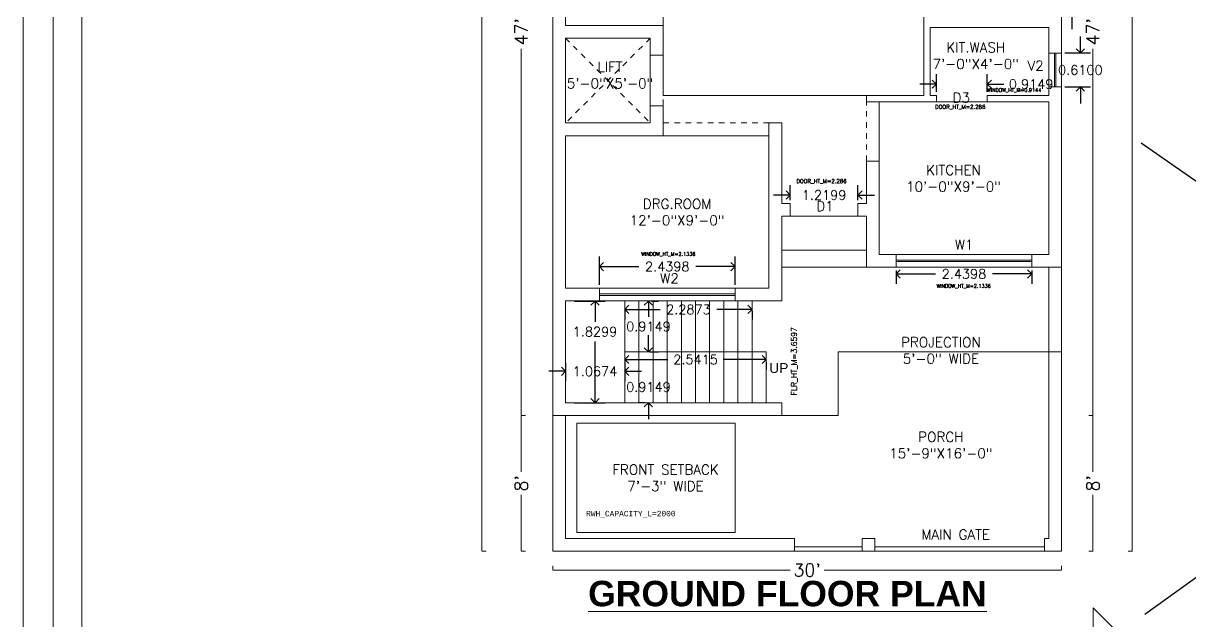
# Model space of a CAD drawing. Header units: metres. Extents: x 0 to 66.7, y 0 to 52.7.
# Drawn here: x 0 to 20.98, y 26.19 to 36.93 of the extents above; entities that cross this region are included whole.
import ezdxf

# ---------------------------------------------------------------- set-up
doc = ezdxf.new("R2010")
doc.units = ezdxf.units.M
doc.linetypes.add('DASH2', pattern=[0.375, 0.25, -0.125])
doc.linetypes.add('DASHED', pattern=[0.75, 0.5, -0.25])
for name, color, linetype in [('BLK_1_FLR_0_BLT_UP_AREA', 25, 'Continuous'), ('BLK_1_FLR_0_BLT_UP_AREA_DEDUCT', 25, 'Continuous'), ('BLK_1_FLR_0_COVERED_PARKING', 7, 'Continuous'), ('BLK_1_FLR_0_KITCHEN', 215, 'Continuous'), ('BLK_1_FLR_0_LIFT_1', 215, 'Continuous'), ('BLK_1_FLR_0_NON_HABITATIONAL_DOOR_5', 210, 'Continuous'), ('BLK_1_FLR_0_REGULAR_ROOM_3', 154, 'Continuous'), ('BLK_1_FLR_0_REGULAR_ROOM_3_DOOR_1', 210, 'Continuous'), ('BLK_1_FLR_0_REGULAR_ROOM_4', 154, 'Continuous'), ('BLK_1_FLR_0_REGULAR_ROOM_4_WINDOW_1', 50, 'Continuous'), ('BLK_1_FLR_0_STAIR_1', 154, 'Continuous'), ('BLK_1_FLR_0_STAIR_1_FLIGHT_1', 134, 'Continuous'), ('BLK_1_FLR_0_STAIR_1_FLIGHT_2', 134, 'Continuous'), ('BLK_1_FLR_0_STAIR_1_LANDING_1', 200, 'Continuous'), ('BLK_1_FLR_0_TOILET_2_VENTILATION', 50, 'Continuous'), ('BLK_1_FLR_0_WINDOW_1', 50, 'Continuous'), ('BLK_1_FLR_0_WINDOW_2', 50, 'Continuous'), ('LOCATION_PLAN', 2, 'Continuous'), ('OPEN_PARKING', 7, 'Continuous'), ('RWH', 7, 'Continuous')]:
    doc.layers.add(name, color=color, linetype=linetype)
doc.layers.add('TEXT', color=7, linetype='Continuous', lineweight=18)
doc.layers.add('WALL', color=251, linetype='Continuous', lineweight=30)
doc.styles.get("Standard").update_dxf_attribs({"font": 'simplex.shx'})
doc.dimstyles.new('int. working', dxfattribs={"dimtxt": 9, "dimasz": 0.18, "dimexe": 0.18, "dimexo": 0.0625, "dimgap": 0.09, "dimtad": 0, "dimdec": 1, "dimzin": 0, "dimdsep": 46, "dimlunit": 4, "dimtxsty": 'Standard', "dimcen": 0.09, "dimadec": 0, "dimazin": 0, "dimtfac": 1, "dimtdec": 1, "dimtofl": 0, "dimtmove": 0, "dimatfit": 3, "dimfxl": 1, "dimtolj": 1, "dimtzin": 0, "dimlwd": 5, "dimlwe": 0, "dimarcsym": 0})
doc.dimstyles.get("Standard").update_dxf_attribs({"dimtxt": 0.17, "dimasz": 0.149, "dimexe": 0.18, "dimexo": 0.0625, "dimgap": 0.09, "dimtad": 0, "dimtih": 1, "dimtoh": 1, "dimdec": 4, "dimzin": 0, "dimdsep": 46, "dimtxsty": 'Standard', "dimblk": 'OPEN90', "dimcen": 0.09, "dimadec": 0, "dimazin": 0, "dimtfac": 1, "dimtdec": 4, "dimtofl": 0, "dimtmove": 0, "dimatfit": 1, "dimldrblk": 'OPEN', "dimfxl": 1, "dimtolj": 1, "dimtzin": 0, "dimarcsym": 0})

# ---------------------------------------------------------------- blocks, each defined once
blk = doc.blocks.new('_Open90')
at = {"color": 0, "linetype": 'ByBlock', "lineweight": -2}
for p, q in [((0, 0), (-1, 0)), ((-0.5, 0.5), (0, 0)), ((0, 0), (-0.5, -0.5))]:
    blk.add_line(p, q, dxfattribs=at)
blk = doc.blocks.new('*D274')
at = {"layer": 'BLK_1_FLR_0_REGULAR_ROOM_3_DOOR_1', "color": 0, "lineweight": -2, "transparency": 16777216}
for p, q in [((13.795, 33.756), (13.795, 34.026)), ((15.015, 33.756), (15.015, 34.026)), ((13.646, 33.846), (13.497, 33.846)), ((15.164, 33.846), (15.313, 33.846))]:
    blk.add_line(p, q, dxfattribs=at)
at = {"layer": 'DEFPOINTS', "color": 0, "lineweight": 0, "transparency": 16777216}
for p in [(15.015, 33.846), (13.795, 33.694), (15.015, 33.694)]:
    blk.add_point(p, dxfattribs=at)
at = {"layer": 'BLK_1_FLR_0_REGULAR_ROOM_3_DOOR_1', "color": 0, "lineweight": -2, "transparency": 16777216, "xscale": 0.149, "yscale": 0.149, "zscale": 0.149}
blk.add_blockref('_Open90', (13.795, 33.846), dxfattribs=at)
at = {"layer": 'BLK_1_FLR_0_REGULAR_ROOM_3_DOOR_1', "color": 0, "lineweight": -2, "transparency": 16777216, "xscale": 0.149, "yscale": 0.149, "zscale": 0.149, "rotation": 180}
blk.add_blockref('_Open90', (15.015, 33.846), dxfattribs=at)
at = {"layer": 'BLK_1_FLR_0_REGULAR_ROOM_3_DOOR_1', "color": 0, "lineweight": 0, "transparency": 16777216, "insert": (14.405, 33.846), "char_height": 0.17, "attachment_point": 5}
blk.add_mtext('\\A1;1.2199', dxfattribs=at)
blk = doc.blocks.new('_Open')
at = {"color": 0, "linetype": 'ByBlock', "lineweight": -2}
for p, q in [((-1, 0.17), (0, 0)), ((-1, -0.17), (0, 0)), ((0, 0), (-1, 0))]:
    blk.add_line(p, q, dxfattribs=at)
blk = doc.blocks.new('*D278')
at = {"layer": 'BLK_1_FLR_0_REGULAR_ROOM_4_WINDOW_1', "color": 0, "lineweight": -2, "transparency": 16777216}
for p, q in [((10.364, 32.232), (10.364, 32.74)), ((12.804, 32.232), (12.804, 32.74)), ((10.513, 32.56), (11.073, 32.56)), ((12.655, 32.56), (12.095, 32.56))]:
    blk.add_line(p, q, dxfattribs=at)
at = {"layer": 'DEFPOINTS', "color": 0, "lineweight": 0, "transparency": 16777216}
for p in [(12.804, 32.56), (10.364, 32.169), (12.804, 32.169)]:
    blk.add_point(p, dxfattribs=at)
at = {"layer": 'BLK_1_FLR_0_REGULAR_ROOM_4_WINDOW_1', "color": 0, "lineweight": -2, "transparency": 16777216, "xscale": 0.149, "yscale": 0.149, "zscale": 0.149, "rotation": 180}
blk.add_blockref('_Open90', (10.364, 32.56), dxfattribs=at)
at = {"layer": 'BLK_1_FLR_0_REGULAR_ROOM_4_WINDOW_1', "color": 0, "lineweight": -2, "transparency": 16777216, "xscale": 0.149, "yscale": 0.149, "zscale": 0.149}
blk.add_blockref('_Open90', (12.804, 32.56), dxfattribs=at)
at = {"layer": 'BLK_1_FLR_0_REGULAR_ROOM_4_WINDOW_1', "color": 0, "lineweight": 0, "transparency": 16777216, "insert": (11.584, 32.56), "char_height": 0.17, "attachment_point": 5}
blk.add_mtext('\\A1;2.4398', dxfattribs=at)
blk = doc.blocks.new('*D279')
at = {"layer": 'BLK_1_FLR_0_WINDOW_1', "color": 0, "lineweight": -2, "transparency": 16777216}
for p, q in [((15.701, 32.488), (15.701, 32.247)), ((15.85, 32.427), (16.41, 32.427)), ((17.992, 32.427), (17.432, 32.427)), ((18.141, 32.488), (18.141, 32.247))]:
    blk.add_line(p, q, dxfattribs=at)
at = {"layer": 'DEFPOINTS', "color": 0, "lineweight": 0, "transparency": 16777216}
for p in [(15.701, 32.55), (18.141, 32.55), (18.141, 32.427)]:
    blk.add_point(p, dxfattribs=at)
at = {"layer": 'BLK_1_FLR_0_WINDOW_1', "color": 0, "lineweight": -2, "transparency": 16777216, "xscale": 0.149, "yscale": 0.149, "zscale": 0.149, "rotation": 180}
blk.add_blockref('_Open90', (15.701, 32.427), dxfattribs=at)
at = {"layer": 'BLK_1_FLR_0_WINDOW_1', "color": 0, "lineweight": -2, "transparency": 16777216, "xscale": 0.149, "yscale": 0.149, "zscale": 0.149}
blk.add_blockref('_Open90', (18.141, 32.427), dxfattribs=at)
at = {"layer": 'BLK_1_FLR_0_WINDOW_1', "color": 0, "lineweight": 0, "transparency": 16777216, "insert": (16.921, 32.427), "char_height": 0.17, "attachment_point": 5}
blk.add_mtext('\\A1;2.4398', dxfattribs=at)
blk = doc.blocks.new('*D280')
at = {"layer": 'BLK_1_FLR_0_WINDOW_2', "color": 0, "lineweight": -2, "transparency": 16777216}
for p, q in [((19.015, 36.55), (19.015, 36.699)), ((18.737, 36.401), (19.195, 36.401)), ((18.737, 35.791), (19.195, 35.791)), ((19.015, 35.642), (19.015, 35.493))]:
    blk.add_line(p, q, dxfattribs=at)
at = {"layer": 'DEFPOINTS', "color": 0, "lineweight": 0, "transparency": 16777216}
for p in [(18.674, 36.401), (18.674, 35.791), (19.015, 35.791)]:
    blk.add_point(p, dxfattribs=at)
at = {"layer": 'BLK_1_FLR_0_WINDOW_2', "color": 0, "lineweight": -2, "transparency": 16777216, "xscale": 0.149, "yscale": 0.149, "zscale": 0.149}
for p, rotation in [((19.015, 36.401), 270), ((19.015, 35.791), 90)]:
    blk.add_blockref('_Open90', p, dxfattribs=dict(at, rotation=rotation))
at = {"layer": 'BLK_1_FLR_0_WINDOW_2', "color": 0, "lineweight": 0, "transparency": 16777216, "insert": (19.015, 36.096), "char_height": 0.17, "attachment_point": 5}
blk.add_mtext('\\A1;0.6100', dxfattribs=at)
blk = doc.blocks.new('*D286')
at = {"layer": 'BLK_1_FLR_0_NON_HABITATIONAL_DOOR_5', "color": 0, "lineweight": -2, "transparency": 16777216}
for p, q in [((16.425, 35.701), (16.425, 36.02)), ((17.34, 35.701), (17.34, 36.02)), ((16.276, 35.84), (16.127, 35.84)), ((17.489, 35.84), (17.638, 35.84))]:
    blk.add_line(p, q, dxfattribs=at)
at = {"layer": 'DEFPOINTS', "color": 0, "lineweight": 0, "transparency": 16777216}
for p in [(17.34, 35.84), (16.425, 35.638), (17.34, 35.638)]:
    blk.add_point(p, dxfattribs=at)
at = {"layer": 'BLK_1_FLR_0_NON_HABITATIONAL_DOOR_5', "color": 0, "lineweight": -2, "transparency": 16777216, "xscale": 0.149, "yscale": 0.149, "zscale": 0.149}
blk.add_blockref('_Open90', (16.425, 35.84), dxfattribs=at)
at = {"layer": 'BLK_1_FLR_0_NON_HABITATIONAL_DOOR_5', "color": 0, "lineweight": -2, "transparency": 16777216, "xscale": 0.149, "yscale": 0.149, "zscale": 0.149, "rotation": 180}
blk.add_blockref('_Open90', (17.34, 35.84), dxfattribs=at)
at = {"layer": 'BLK_1_FLR_0_NON_HABITATIONAL_DOOR_5', "color": 0, "lineweight": 0, "transparency": 16777216, "insert": (18.129, 35.84), "char_height": 0.17, "attachment_point": 5}
blk.add_mtext('\\A1;0.9149', dxfattribs=at)
blk = doc.blocks.new('*D288')
at = {"layer": 'BLK_1_FLR_0_TOILET_2_VENTILATION', "color": 0, "lineweight": -2, "transparency": 16777216}
for p, q in [((18.862, 38.036), (18.862, 38.185)), ((18.737, 37.887), (19.042, 37.887)), ((18.737, 37.125), (19.042, 37.125)), ((18.862, 36.976), (18.862, 36.827))]:
    blk.add_line(p, q, dxfattribs=at)
at = {"layer": 'DEFPOINTS', "color": 0, "lineweight": 0, "transparency": 16777216}
for p in [(18.674, 37.887), (18.674, 37.125), (18.862, 37.125)]:
    blk.add_point(p, dxfattribs=at)
at = {"layer": 'BLK_1_FLR_0_TOILET_2_VENTILATION', "color": 0, "lineweight": -2, "transparency": 16777216, "xscale": 0.149, "yscale": 0.149, "zscale": 0.149}
for p, rotation in [((18.862, 37.887), 270), ((18.862, 37.125), 90)]:
    blk.add_blockref('_Open90', p, dxfattribs=dict(at, rotation=rotation))
at = {"layer": 'BLK_1_FLR_0_TOILET_2_VENTILATION', "color": 0, "lineweight": 0, "transparency": 16777216, "insert": (18.862, 37.506), "char_height": 0.17, "attachment_point": 5}
blk.add_mtext('\\A1;0.7624', dxfattribs=at)
blk = doc.blocks.new('*D335')
at = {"layer": 'BLK_1_FLR_0_STAIR_1_FLIGHT_1', "color": 0, "lineweight": -2, "transparency": 16777216}
for p, q in [((10.821, 30.844), (10.821, 30.708)), ((10.97, 30.888), (11.597, 30.888)), ((13.214, 30.888), (12.587, 30.888)), ((13.363, 30.844), (13.363, 30.708))]:
    blk.add_line(p, q, dxfattribs=at)
at = {"layer": 'DEFPOINTS', "color": 0, "lineweight": 0, "transparency": 16777216}
for p in [(10.821, 30.907), (13.363, 30.907), (13.363, 30.888)]:
    blk.add_point(p, dxfattribs=at)
at = {"layer": 'BLK_1_FLR_0_STAIR_1_FLIGHT_1', "color": 0, "lineweight": -2, "transparency": 16777216, "xscale": 0.149, "yscale": 0.149, "zscale": 0.149, "rotation": 180}
blk.add_blockref('_Open90', (10.821, 30.888), dxfattribs=at)
at = {"layer": 'BLK_1_FLR_0_STAIR_1_FLIGHT_1', "color": 0, "lineweight": -2, "transparency": 16777216, "xscale": 0.149, "yscale": 0.149, "zscale": 0.149}
blk.add_blockref('_Open90', (13.363, 30.888), dxfattribs=at)
at = {"layer": 'BLK_1_FLR_0_STAIR_1_FLIGHT_1', "color": 0, "lineweight": 0, "transparency": 16777216, "insert": (12.092, 30.888), "char_height": 0.17, "attachment_point": 5}
blk.add_mtext('\\A1;2.5415', dxfattribs=at)
blk = doc.blocks.new('*D336')
at = {"layer": 'BLK_1_FLR_0_STAIR_1_FLIGHT_1', "color": 0, "lineweight": -2, "transparency": 16777216}
for p, q in [((11.245, 31.174), (11.245, 31.323)), ((11.273, 31.025), (11.425, 31.025)), ((11.183, 30.11), (11.065, 30.11)), ((11.245, 29.961), (11.245, 29.812))]:
    blk.add_line(p, q, dxfattribs=at)
at = {"layer": 'DEFPOINTS', "color": 0, "lineweight": 0, "transparency": 16777216}
for p in [(11.211, 31.025), (11.245, 31.025), (11.245, 30.11)]:
    blk.add_point(p, dxfattribs=at)
at = {"layer": 'BLK_1_FLR_0_STAIR_1_FLIGHT_1', "color": 0, "lineweight": -2, "transparency": 16777216, "xscale": 0.149, "yscale": 0.149, "zscale": 0.149}
for p, rotation in [((11.245, 31.025), 270), ((11.245, 30.11), 90)]:
    blk.add_blockref('_Open90', p, dxfattribs=dict(at, rotation=rotation))
at = {"layer": 'BLK_1_FLR_0_STAIR_1_FLIGHT_1', "color": 0, "lineweight": 0, "transparency": 16777216, "insert": (11.245, 30.393), "char_height": 0.17, "attachment_point": 5}
blk.add_mtext('\\A1;0.9149', dxfattribs=at)
blk = doc.blocks.new('*D337')
at = {"layer": 'BLK_1_FLR_0_STAIR_1_FLIGHT_2', "color": 0, "lineweight": -2, "transparency": 16777216}
for p, q in [((10.821, 31.758), (10.821, 31.608)), ((10.97, 31.788), (11.454, 31.788)), ((12.96, 31.788), (12.476, 31.788)), ((13.109, 31.758), (13.109, 31.608))]:
    blk.add_line(p, q, dxfattribs=at)
at = {"layer": 'DEFPOINTS', "color": 0, "lineweight": 0, "transparency": 16777216}
for p in [(10.821, 31.82), (13.109, 31.82), (13.109, 31.788)]:
    blk.add_point(p, dxfattribs=at)
at = {"layer": 'BLK_1_FLR_0_STAIR_1_FLIGHT_2', "color": 0, "lineweight": -2, "transparency": 16777216, "xscale": 0.149, "yscale": 0.149, "zscale": 0.149, "rotation": 180}
blk.add_blockref('_Open90', (10.821, 31.788), dxfattribs=at)
at = {"layer": 'BLK_1_FLR_0_STAIR_1_FLIGHT_2', "color": 0, "lineweight": -2, "transparency": 16777216, "xscale": 0.149, "yscale": 0.149, "zscale": 0.149}
blk.add_blockref('_Open90', (13.109, 31.788), dxfattribs=at)
at = {"layer": 'BLK_1_FLR_0_STAIR_1_FLIGHT_2', "color": 0, "lineweight": 0, "transparency": 16777216, "insert": (11.965, 31.788), "char_height": 0.17, "attachment_point": 5}
blk.add_mtext('\\A1;2.2873', dxfattribs=at)
blk = doc.blocks.new('*D338')
at = {"layer": 'BLK_1_FLR_0_STAIR_1_FLIGHT_2', "color": 0, "lineweight": -2, "transparency": 16777216}
for p, q in [((11.3, 31.94), (11.425, 31.94)), ((11.245, 31.791), (11.245, 31.658)), ((11.245, 31.174), (11.245, 31.308)), ((11.3, 31.025), (11.425, 31.025))]:
    blk.add_line(p, q, dxfattribs=at)
at = {"layer": 'DEFPOINTS', "color": 0, "lineweight": 0, "transparency": 16777216}
for p in [(11.238, 31.94), (11.245, 31.94), (11.238, 31.025)]:
    blk.add_point(p, dxfattribs=at)
at = {"layer": 'BLK_1_FLR_0_STAIR_1_FLIGHT_2', "color": 0, "lineweight": -2, "transparency": 16777216, "xscale": 0.149, "yscale": 0.149, "zscale": 0.149}
for p, rotation in [((11.245, 31.94), 90), ((11.245, 31.025), 270)]:
    blk.add_blockref('_Open90', p, dxfattribs=dict(at, rotation=rotation))
at = {"layer": 'BLK_1_FLR_0_STAIR_1_FLIGHT_2', "color": 0, "lineweight": 0, "transparency": 16777216, "insert": (11.245, 31.483), "char_height": 0.17, "attachment_point": 5}
blk.add_mtext('\\A1;0.9149', dxfattribs=at)
blk = doc.blocks.new('*D339')
at = {"layer": 'BLK_1_FLR_0_STAIR_1_LANDING_1', "color": 0, "lineweight": -2, "transparency": 16777216}
for p, q in [((9.605, 30.676), (9.456, 30.676)), ((9.754, 30.826), (9.754, 30.496)), ((10.821, 30.826), (10.821, 30.496)), ((10.97, 30.676), (11.119, 30.676))]:
    blk.add_line(p, q, dxfattribs=at)
at = {"layer": 'DEFPOINTS', "color": 0, "lineweight": 0, "transparency": 16777216}
for p in [(9.754, 30.888), (10.821, 30.888), (9.754, 30.676)]:
    blk.add_point(p, dxfattribs=at)
at = {"layer": 'BLK_1_FLR_0_STAIR_1_LANDING_1', "color": 0, "lineweight": -2, "transparency": 16777216, "xscale": 0.149, "yscale": 0.149, "zscale": 0.149}
blk.add_blockref('_Open90', (9.754, 30.676), dxfattribs=at)
at = {"layer": 'BLK_1_FLR_0_STAIR_1_LANDING_1', "color": 0, "lineweight": -2, "transparency": 16777216, "xscale": 0.149, "yscale": 0.149, "zscale": 0.149, "rotation": 180}
blk.add_blockref('_Open90', (10.821, 30.676), dxfattribs=at)
at = {"layer": 'BLK_1_FLR_0_STAIR_1_LANDING_1', "color": 0, "lineweight": 0, "transparency": 16777216, "insert": (10.284, 30.676), "char_height": 0.17, "attachment_point": 5}
blk.add_mtext('\\A1;1.0674', dxfattribs=at)
blk = doc.blocks.new('*D340')
at = {"layer": 'BLK_1_FLR_0_STAIR_1_LANDING_1', "color": 0, "lineweight": -2, "transparency": 16777216}
for p, q in [((9.918, 31.94), (10.464, 31.94)), ((10.284, 31.791), (10.284, 31.563)), ((10.284, 30.259), (10.284, 31.213)), ((9.918, 30.11), (10.464, 30.11))]:
    blk.add_line(p, q, dxfattribs=at)
at = {"layer": 'DEFPOINTS', "color": 0, "lineweight": 0, "transparency": 16777216}
for p in [(9.855, 31.94), (10.284, 31.94), (9.855, 30.11)]:
    blk.add_point(p, dxfattribs=at)
at = {"layer": 'BLK_1_FLR_0_STAIR_1_LANDING_1', "color": 0, "lineweight": -2, "transparency": 16777216, "xscale": 0.149, "yscale": 0.149, "zscale": 0.149}
for p, rotation in [((10.284, 31.94), 90), ((10.284, 30.11), 270)]:
    blk.add_blockref('_Open90', p, dxfattribs=dict(at, rotation=rotation))
at = {"layer": 'BLK_1_FLR_0_STAIR_1_LANDING_1', "color": 0, "lineweight": 0, "transparency": 16777216, "insert": (10.284, 31.388), "char_height": 0.17, "attachment_point": 5}
blk.add_mtext('\\A1;1.8299', dxfattribs=at)

msp = doc.modelspace()

# ---------------------------------------------------------------- linework, layer by layer
at = {"lineweight": 0}
for p, q in [((9.52506, 29.88176), (9.52506, 44.29197)), ((9.7538, 36.89626), (9.7538, 39.79355)), ((16.19646, 39.79355), (16.19646, 35.63822)), ((18.6744, 37.12499), (18.6744, 36.40067)), ((11.50742, 36.89626), (9.7538, 36.89626)), ((11.50742, 36.36254), (11.50742, 36.89626)), ((16.31083, 36.85813), (16.31083, 35.63822)), ((16.31083, 36.85813), (18.44567, 36.85813)), ((18.44567, 36.85813), (18.44567, 36.40067)), ((11.27869, 36.66752), (9.7538, 36.66752)), ((9.7538, 35.14263), (9.7538, 36.66752)), ((11.27869, 36.36254), (11.27869, 36.66752)), ((11.27869, 36.36254), (11.50742, 36.36254)), ((18.44567, 36.40067), (18.6744, 36.40067)), ((18.44567, 36.40067), (18.44567, 35.79071)), ((18.54733, 36.40067), (18.54733, 35.79071)), ((18.57275, 36.40067), (18.57275, 35.79071)), ((18.6744, 36.40067), (18.6744, 36.40067)), ((18.6744, 36.40067), (18.6744, 35.79071)), ((18.44567, 35.79071), (18.44567, 35.63822)), ((18.44567, 35.79071), (18.6744, 35.79071)), ((18.6744, 35.79071), (18.6744, 31.02543)), ((15.16716, 35.52385), (15.16716, 35.63822)), ((15.16716, 35.63822), (16.19646, 35.63822)), ((15.16716, 35.52385), (16.42519, 35.52385)), ((16.31083, 35.63822), (16.42519, 35.63822)), ((16.42519, 35.63822), (16.42519, 35.52385)), ((17.34013, 35.63822), (18.44567, 35.63822)), ((17.34013, 35.63822), (17.34013, 35.52385)), ((17.34013, 35.52385), (18.44567, 35.52385)), ((18.44567, 35.52385), (18.44567, 32.77905)), ((11.27869, 35.14263), (11.27869, 35.44761)), ((11.27869, 35.44761), (11.50742, 35.44761)), ((11.50742, 34.9139), (11.50742, 35.44761)), ((11.27869, 35.14263), (9.7538, 35.14263)), ((13.64227, 35.14263), (13.41353, 35.14263)), ((13.41353, 32.1691), (13.41353, 35.14263)), ((13.64227, 33.69399), (13.64227, 35.14263)), ((11.50742, 34.9139), (9.7538, 34.9139)), ((9.7538, 32.1691), (9.7538, 34.9139)), ((15.16716, 33.69399), (15.16716, 34.45643)), ((15.16716, 34.45643), (15.39589, 34.45643)), ((15.39589, 32.77905), (15.39589, 34.45643)), ((13.64227, 33.69399), (13.79476, 33.69399)), ((13.79476, 33.46525), (13.79476, 33.69399)), ((15.01467, 33.46525), (15.01467, 33.69399)), ((15.01467, 33.69399), (15.16716, 33.69399)), ((13.64227, 31.94036), (13.64227, 33.46525)), ((13.64227, 33.46525), (13.79476, 33.46525)), ((13.79416, 33.46525), (15.01467, 33.46525)), ((15.01467, 33.46525), (15.16716, 33.46525)), ((15.16716, 32.55032), (15.16716, 33.46525)), ((13.64227, 32.8553), (15.16716, 32.8553)), ((15.39589, 32.77905), (15.70087, 32.77905)), ((15.70087, 32.77905), (15.70087, 32.55032)), ((15.70087, 32.77905), (18.14069, 32.77905)), ((18.14069, 32.77905), (18.44567, 32.77905)), ((18.14069, 32.77905), (18.14069, 32.55032)), ((13.64227, 32.55032), (15.16716, 32.55032)), ((15.16716, 32.55032), (15.70087, 32.55032)), ((18.14069, 32.67739), (15.70087, 32.67739)), ((18.14069, 32.65198), (15.70087, 32.65198)), ((15.70087, 32.55032), (18.14069, 32.55032)), ((18.14069, 32.55032), (18.44567, 32.55032)), ((18.44567, 32.55032), (18.44567, 31.02543)), ((10.36375, 32.1691), (9.7538, 32.1691)), ((10.36375, 32.1691), (10.36375, 31.94036)), ((10.36375, 32.1691), (12.80358, 32.1691)), ((13.41353, 32.1691), (12.80358, 32.1691)), ((12.80358, 32.1691), (12.80358, 31.94036)), ((10.36375, 31.94036), (9.7538, 31.94036)), ((9.7538, 30.11049), (9.7538, 31.94036)), ((12.80358, 32.06744), (10.36375, 32.06744)), ((12.80358, 32.04202), (10.36375, 32.04202)), ((10.36375, 31.94036), (12.80358, 31.94036)), ((10.82122, 30.11049), (10.82122, 31.94036)), ((13.64227, 31.94036), (12.80358, 31.94036)), ((13.3627, 31.02543), (10.82122, 31.02543)), ((11.07537, 30.11049), (11.07537, 31.02543)), ((11.32952, 30.11049), (11.32952, 31.02543)), ((11.58367, 30.11049), (11.58367, 31.02543)), ((11.83781, 30.11049), (11.83781, 31.02543)), ((12.09196, 30.11049), (12.09196, 31.02543)), ((12.34611, 30.11049), (12.34611, 31.02543)), ((12.60026, 30.11049), (12.60026, 31.02543)), ((12.85441, 30.11049), (12.85441, 31.02543)), ((13.10856, 30.11049), (13.10856, 31.02543)), ((13.3627, 30.11049), (13.3627, 31.02543)), ((18.44567, 31.02543), (18.44567, 27.67067)), ((18.44567, 31.02543), (18.6744, 31.02543)), ((18.6744, 31.02543), (18.6744, 27.44194)), ((9.52506, 27.44194), (9.52506, 29.88176)), ((9.7538, 27.67067), (9.7538, 29.88176)), ((13.871, 27.67067), (9.7538, 27.67067)), ((13.871, 27.67067), (13.871, 27.44194)), ((13.871, 27.51818), (15.09091, 27.51818)), ((15.09091, 27.67067), (15.09091, 27.44194)), ((15.09091, 27.67067), (15.31965, 27.67067)), ((15.31965, 27.67067), (15.31965, 27.44194)), ((15.31965, 27.51818), (18.36943, 27.51818)), ((18.44567, 27.67067), (18.36943, 27.67067)), ((18.36943, 27.67067), (18.36943, 27.44194)), ((13.871, 27.44194), (9.52506, 27.44194)), ((13.871, 27.44194), (15.09091, 27.44194)), ((15.31965, 27.44194), (15.09091, 27.44194)), ((15.31965, 27.44194), (18.36943, 27.44194)), ((18.6744, 27.44194), (18.36943, 27.44194))]:
    msp.add_line(p, q, dxfattribs=at)
at = {"linetype": 'DASHED', "lineweight": 0, "ltscale": 0.1}
for p, q in [((9.7538, 36.66752), (11.27869, 35.14263)), ((11.27869, 36.66752), (9.7538, 35.14263))]:
    msp.add_line(p, q, dxfattribs=at)
at = {"linetype": 'DASH2', "lineweight": 0, "ltscale": 0.2}
for p, q in [((11.07537, 31.02543), (11.07537, 31.94036)), ((11.32952, 31.02543), (11.32952, 31.94036)), ((11.58367, 31.02543), (11.58367, 31.94036)), ((11.83781, 31.02543), (11.83781, 31.94036)), ((12.09196, 31.02543), (12.09196, 31.94036)), ((12.34611, 31.02543), (12.34611, 31.94036)), ((12.60026, 31.02543), (12.60026, 31.94036)), ((12.85441, 31.02543), (12.85441, 31.94036)), ((13.10856, 31.02543), (13.10856, 31.94036))]:
    msp.add_line(p, q, dxfattribs=at)
at = {"linetype": 'DASH2', "lineweight": 0, "ltscale": 0.3}
msp.add_line((13.3627, 31.02543), (10.82122, 31.02543), dxfattribs=at)
at = {"lineweight": 0}
for points in [[(0, 0), (0, 52.68901), (66.70833, 52.68901), (66.70833, 0)], [(0.5355, 0.37263), (0.5355, 52.31639), (66.3357, 52.31639), (66.3357, 0.37263)], [(1.05197, 0.83841), (1.05197, 51.8506), (65.86992, 51.8506), (65.86992, 0.83841)]]:
    msp.add_lwpolyline(points, close=True, dxfattribs=at)
at = {"linetype": 'DASH2', "lineweight": 0, "ltscale": 0.2}
for points in [[(11.27869, 36.36254), (11.50742, 36.36254), (11.50742, 35.44761), (11.27869, 35.44761)], [(15.16716, 35.52385), (15.39589, 35.52385), (15.39589, 34.45643), (15.16716, 34.45643)], [(13.41353, 35.14263), (11.50742, 35.14263), (11.50742, 34.9139), (13.41353, 34.9139)]]:
    msp.add_lwpolyline(points, close=True, dxfattribs=at)
at = {"linetype": 'DASHED', "lineweight": 0, "ltscale": 0.1}
msp.add_lwpolyline([(13.10856, 31.94036), (9.7538, 31.94036), (9.7538, 30.11049), (13.10856, 30.11049)], close=True, dxfattribs=at)
at = {"linetype": 'DASH2', "lineweight": 0, "ltscale": 0.3}
msp.add_lwpolyline([(13.64227, 29.88176), (14.65886, 29.88176), (14.65886, 31.02543), (18.44567, 31.02543)], dxfattribs=at)
at = {"lineweight": 0}
msp.add_lwpolyline([(9.52506, 29.88176), (13.64227, 29.88176), (13.64227, 30.11049), (9.7538, 30.11049)], dxfattribs=at)
at = {"layer": 'BLK_1_FLR_0_BLT_UP_AREA', "color": 25, "lineweight": 0}
msp.add_lwpolyline([(9.52506, 44.29197), (18.6744, 44.29197), (18.6744, 31.02543), (14.65886, 31.02543), (14.65886, 29.88176), (9.52506, 29.88176), (9.52506, 44.29197)], close=True, dxfattribs=at)
at = {"layer": 'BLK_1_FLR_0_BLT_UP_AREA_DEDUCT', "color": 25, "lineweight": 0}
msp.add_lwpolyline([(14.65886, 29.88176), (13.64227, 29.88176), (13.64227, 30.11049), (13.3627, 30.11049), (13.3627, 31.02543), (13.10856, 31.02543), (13.10856, 31.94036), (13.64227, 31.94036), (13.64227, 32.55032), (18.6744, 32.55032), (18.6744, 31.02543), (14.65886, 31.02543), (14.65886, 29.88176)], dxfattribs=at)
at = {"layer": 'BLK_1_FLR_0_COVERED_PARKING', "lineweight": 0}
msp.add_lwpolyline([(18.6744, 31.02543), (14.65886, 31.02543), (14.65886, 29.88176), (13.64227, 29.88176), (13.64227, 30.11049), (13.3627, 30.11049), (13.3627, 31.02543), (10.82122, 31.02543), (10.82122, 31.94036), (13.64227, 31.94036), (13.64227, 32.55032), (18.6744, 32.55032), (18.6744, 31.02543)], dxfattribs=at)
at = {"layer": 'BLK_1_FLR_0_KITCHEN', "color": 215, "lineweight": 0}
msp.add_lwpolyline([(15.39589, 32.77905), (18.44567, 32.77905), (18.44567, 35.52385), (15.39589, 35.52385)], close=True, dxfattribs=at)
at = {"layer": 'BLK_1_FLR_0_LIFT_1', "lineweight": 0}
msp.add_lwpolyline([(9.7538, 35.14263), (11.27869, 35.14263), (11.27869, 36.66752), (9.7538, 36.66752)], close=True, dxfattribs=at)
at = {"layer": 'BLK_1_FLR_0_REGULAR_ROOM_3', "color": 3, "lineweight": 0}
msp.add_lwpolyline([(16.19646, 35.63822), (11.50742, 35.63822), (11.50742, 39.79355), (16.19646, 39.79355)], close=True, dxfattribs=at)
at = {"layer": 'BLK_1_FLR_0_REGULAR_ROOM_4', "color": 1, "lineweight": 0}
msp.add_lwpolyline([(9.7538, 32.1691), (13.41353, 32.1691), (13.41353, 34.9139), (9.7538, 34.9139)], close=True, dxfattribs=at)
at = {"layer": 'BLK_1_FLR_0_STAIR_1', "color": 1, "lineweight": 0}
msp.add_lwpolyline([(13.3627, 30.11049), (9.7538, 30.11049), (9.7538, 31.94036), (13.10856, 31.94036), (13.10856, 31.02543), (13.3627, 31.02543), (13.3627, 30.11049)], close=True, dxfattribs=at)
at = {"layer": 'BLK_1_FLR_0_STAIR_1_FLIGHT_1', "color": 134, "lineweight": 0}
for p, q in [((11.07537, 31.02543), (11.07537, 30.11049)), ((11.32952, 30.11049), (11.32952, 31.02543)), ((11.58367, 31.02543), (11.58367, 30.11049)), ((11.83781, 30.11049), (11.83781, 31.02543)), ((12.09196, 31.02543), (12.09196, 30.11049)), ((12.34611, 30.11049), (12.34611, 31.02543)), ((12.60026, 31.02543), (12.60026, 30.11049)), ((12.85441, 30.11049), (12.85441, 31.02543)), ((13.10856, 31.02543), (13.10856, 30.11049)), ((13.3627, 31.02543), (13.3627, 30.11049))]:
    msp.add_line(p, q, dxfattribs=at)
msp.add_lwpolyline([(13.3627, 30.11049), (13.3627, 31.02543), (10.82122, 31.02543), (10.82122, 30.11049), (13.3627, 30.11049)], dxfattribs=at)
at = {"layer": 'BLK_1_FLR_0_STAIR_1_FLIGHT_2', "color": 134, "lineweight": 0}
for p, q in [((11.07537, 31.94036), (11.07537, 31.02543)), ((11.32952, 31.02543), (11.32952, 31.94036)), ((11.58367, 31.94036), (11.58367, 31.02543)), ((11.83781, 31.02543), (11.83781, 31.94036)), ((12.09196, 31.94036), (12.09196, 31.02543)), ((12.34611, 31.02543), (12.34611, 31.94036)), ((12.60026, 31.94036), (12.60026, 31.02543)), ((12.85441, 31.02543), (12.85441, 31.94036)), ((13.10856, 31.94036), (13.10856, 31.02543))]:
    msp.add_line(p, q, dxfattribs=at)
msp.add_lwpolyline([(10.82122, 31.02543), (10.82122, 31.94036), (13.10856, 31.94036), (13.10856, 31.02543), (10.82122, 31.02543)], dxfattribs=at)
at = {"layer": 'BLK_1_FLR_0_STAIR_1_LANDING_1', "lineweight": 0}
msp.add_lwpolyline([(10.82122, 30.11049), (9.7538, 30.11049), (9.7538, 31.94036), (10.82122, 31.94036)], close=True, dxfattribs=at)
at = {"layer": 'LOCATION_PLAN', "lineweight": 0}
msp.add_lwpolyline([(17.71791, 25.98561), (18.8045, 25.98561), (19.2428, 25.54731), (19.2428, 26.42391), (19.6811, 25.98561), (20.76769, 25.98561)], dxfattribs=at)
at = {"layer": 'OPEN_PARKING', "lineweight": 0}
msp.add_lwpolyline([(9.52506, 27.44194), (9.52506, 29.88176), (13.64227, 29.88176), (13.64227, 30.11049), (13.3627, 30.11049), (13.3627, 31.02543), (10.82122, 31.02543), (10.82122, 31.94036), (13.64227, 31.94036), (13.64227, 32.55032), (18.6744, 32.55032), (18.6744, 27.44194), (9.52506, 27.44194)], dxfattribs=at)
at = {"layer": 'RWH', "lineweight": 0}
msp.add_lwpolyline([(9.95663, 29.74252), (12.80764, 29.74252), (12.80764, 27.7774), (9.95663, 27.7774)], close=True, dxfattribs=at)
at = {"layer": 'WALL', "lineweight": 0}
for p, q in [((8.25041, 27.44651), (8.25041, 37.37728)), ((19.94906, 27.44651), (19.94906, 37.37728)), ((8.95819, 29.88633), (8.95819, 36.6871)), ((19.24128, 29.88633), (19.24128, 36.6871)), ((9.03443, 29.88176), (8.95361, 29.88176)), ((9.03443, 29.88176), (8.95361, 29.88176)), ((8.95819, 29.87719), (8.95819, 28.76953)), ((19.16504, 29.88176), (19.24586, 29.88176)), ((19.16504, 29.88176), (19.24586, 29.88176)), ((19.24128, 29.87719), (19.24128, 28.76953)), ((8.95819, 27.44651), (8.95819, 28.55417)), ((19.24128, 27.44651), (19.24128, 28.55417)), ((8.32665, 27.44194), (8.24583, 27.44194)), ((9.03443, 27.44194), (8.95361, 27.44194)), ((19.16504, 27.44194), (19.24586, 27.44194)), ((19.87282, 27.44194), (19.95364, 27.44194)), ((9.52506, 27.17776), (9.52506, 27.09694)), ((9.52964, 27.10152), (13.90343, 27.10152)), ((18.66983, 27.10152), (14.29604, 27.10152)), ((18.6744, 27.17776), (18.6744, 27.09694))]:
    msp.add_line(p, q, dxfattribs=at)
for points in [[(8.95742, 29.88633), (8.95895, 29.88633), (8.95819, 29.88176)], [(8.95742, 29.87719), (8.95895, 29.87719), (8.95819, 29.88176)], [(19.24052, 29.88633), (19.24204, 29.88633), (19.24128, 29.88176)], [(19.24052, 29.87719), (19.24204, 29.87719), (19.24128, 29.88176)], [(8.24964, 27.44651), (8.25117, 27.44651), (8.25041, 27.44194)], [(8.95742, 27.44651), (8.95895, 27.44651), (8.95819, 27.44194)], [(19.24052, 27.44651), (19.24204, 27.44651), (19.24128, 27.44194)], [(19.9483, 27.44651), (19.94982, 27.44651), (19.94906, 27.44194)], [(9.52964, 27.10228), (9.52964, 27.10075), (9.52506, 27.10152)], [(18.66983, 27.10228), (18.66983, 27.10075), (18.6744, 27.10152)]]:
    msp.add_solid(points, dxfattribs=at)

# ---------------------------------------------------------------- texts
at = {"lineweight": 0, "insert": (11.30429, 36.23946), "char_height": 0.1779039, "width": 1.4974644, "attachment_point": 3}
msp.add_mtext('\\A1;\\pxqc;LIFT 5\'-0"X5\'-0"', dxfattribs=at)
at = {"layer": 'BLK_1_FLR_0_NON_HABITATIONAL_DOOR_5', "lineweight": 0, "insert": (16.40211, 35.4682), "char_height": 0.0713353, "width": 1.0036879, "attachment_point": 1}
msp.add_mtext('DOOR_HT_M=2.286', dxfattribs=at)
at = {"layer": 'BLK_1_FLR_0_REGULAR_ROOM_3_DOOR_1', "lineweight": 0, "insert": (13.90626, 34.13254), "char_height": 0.0713353, "width": 1.0036879, "attachment_point": 1}
msp.add_mtext('DOOR_HT_M=2.286', dxfattribs=at)
at = {"layer": 'BLK_1_FLR_0_REGULAR_ROOM_4_WINDOW_1', "lineweight": 0, "insert": (11.11659, 32.81813), "char_height": 0.0647561, "width": 1.1063572, "attachment_point": 1}
msp.add_mtext('WINDOW_HT_M=2.1336', dxfattribs=at)
at = {"layer": 'BLK_1_FLR_0_STAIR_1', "lineweight": 0, "insert": (13.81506, 30.24265), "char_height": 0.1, "attachment_point": 1, "rotation": 90}
msp.add_mtext_dynamic_manual_height_columns('FLR_HT_M=3.6597', width=2.4395704, gutter_width=86.57273, heights=[0], dxfattribs=at)
at = {"layer": 'BLK_1_FLR_0_WINDOW_1', "lineweight": 0, "insert": (16.42941, 32.24335), "char_height": 0.0647561, "width": 1.1063572, "attachment_point": 1}
msp.add_mtext('WINDOW_HT_M=2.1336', dxfattribs=at)
at = {"layer": 'BLK_1_FLR_0_WINDOW_2', "lineweight": 0, "insert": (17.33839, 35.76538), "char_height": 0.0647561, "width": 1.1063572, "attachment_point": 1}
msp.add_mtext('WINDOW_HT_M=0.9144', dxfattribs=at)
at = {"layer": 'RWH', "lineweight": 0, "insert": (10.12397, 28.16579), "char_height": 0.1, "width": 1.407, "attachment_point": 1}
msp.add_mtext('{\\fConsolas|b0|i0|c0|p49;RWH_CAPACITY_L=2000}', dxfattribs=at)
at = {"layer": 'TEXT', "lineweight": 0, "char_height": 0.1779039, "attachment_point": 3}
for s, insert, width in [('\\A1;\\pxqc;KIT.WASH 7\'-0"X4\'-0"', (17.88233, 36.58919), 1.4974644), ('\\A1;\\pxqc;V2', (18.95896, 36.26159), 1.4974644), ('\\A1;\\pxqc;D3', (17.62192, 35.68632), 1.4974644), ('\\A1;\\pxqc;KITCHEN 10\'-0"X9\'-0"', (17.48262, 34.38434), 1.4974644), ('\\A1;\\pxqc;DRG.ROOM\\P12\'-0"X9\'-0"', (12.51001, 33.77623), 1.4974644), ('\\A1;\\pxqc;D1', (15.1703, 33.73467), 1.4974644), ('\\A1;\\pxqc;W1', (17.67341, 33.04194), 1.4974644), ('\\A1;\\pxqc;W2', (12.37223, 32.4368), 1.4974644), ('\\A1;\\pxqc;PROJECTION\\P5\'-0" WIDE', (17.25475, 31.28829), 1.4974644), ('\\A1;\\pxqc;PORCH 15\'-9"X16\'-0"', (17.25475, 29.58529), 1.4974644), ('\\A1;\\pxqc;FRONT SETBACK\\P7\'-3" WIDE', (12.76588, 28.99673), 2.4264268), ('\\A1;\\pxqc;MAIN GATE', (17.52046, 27.82903), 1.4974644)]:
    msp.add_mtext(s, dxfattribs=dict(at, insert=insert, width=width))
at = {"layer": 'TEXT', "lineweight": 0, "insert": (13.7629, 30.82372), "char_height": 0.1779039, "attachment_point": 3}
msp.add_mtext_dynamic_manual_height_columns('\\A1;{\\f@Arial Unicode MS|b0|i0|c0|p34;UP}', width=3.0546329, gutter_width=30.4978, heights=[0.8283], dxfattribs=at)

# ---------------------------------------------------------------- dimensions: what is measured, and where the dimension line sits
at = {"layer": 'BLK_1_FLR_0_NON_HABITATIONAL_DOOR_5', "lineweight": 0}
dim = msp.add_linear_dim(base=(17.34013, 35.83964), p1=(16.42519, 35.63822), p2=(17.34013, 35.63822), dimstyle='Standard', dxfattribs=at)
dim.commit()
dim.dimension.update_dxf_attribs({"geometry": '*D286', "text_midpoint": (18.12884, 35.83964)})
at = {"layer": 'BLK_1_FLR_0_REGULAR_ROOM_3_DOOR_1', "lineweight": 0}
dim = msp.add_linear_dim(base=(15.01467, 33.8461), p1=(13.79476, 33.69399), p2=(15.01467, 33.69399), dimstyle='Standard', dxfattribs=at)
dim.commit()
dim.dimension.update_dxf_attribs({"geometry": '*D274', "text_midpoint": (14.40471, 33.8461)})
at = {"layer": 'BLK_1_FLR_0_REGULAR_ROOM_4_WINDOW_1', "lineweight": 0}
dim = msp.add_linear_dim(base=(12.80358, 32.56032), p1=(10.36375, 32.1691), p2=(12.80358, 32.1691), dimstyle='Standard', dxfattribs=at)
dim.commit()
dim.dimension.update_dxf_attribs({"geometry": '*D278', "text_midpoint": (11.58367, 32.56032)})
at = {"layer": 'BLK_1_FLR_0_STAIR_1_FLIGHT_1', "color": 2, "lineweight": 0}
dim = msp.add_linear_dim(base=(11.24533, 31.02543), p1=(11.24533, 30.11049), p2=(11.21075, 31.02543), angle=90, dimstyle='Standard', dxfattribs=at)
dim.commit()
dim.dimension.update_dxf_attribs({"geometry": '*D336', "text_midpoint": (11.24533, 30.39296), "dimtype": 160})
at = {"layer": 'BLK_1_FLR_0_STAIR_1_FLIGHT_1', "color": 1, "lineweight": 0}
dim = msp.add_linear_dim(base=(13.3627, 30.88811), p1=(10.82122, 30.90684), p2=(13.3627, 30.90684), dimstyle='Standard', dxfattribs=at)
dim.commit()
dim.dimension.update_dxf_attribs({"geometry": '*D335', "text_midpoint": (12.09196, 30.88811)})
at = {"layer": 'BLK_1_FLR_0_STAIR_1_FLIGHT_2', "color": 1, "lineweight": 0}
dim = msp.add_linear_dim(base=(13.10856, 31.78779), p1=(10.82122, 31.82028), p2=(13.10856, 31.82028), dimstyle='Standard', dxfattribs=at)
dim.commit()
dim.dimension.update_dxf_attribs({"geometry": '*D337', "text_midpoint": (11.96489, 31.78779)})
at = {"layer": 'BLK_1_FLR_0_STAIR_1_FLIGHT_2', "color": 2, "lineweight": 0}
dim = msp.add_linear_dim(base=(11.24533, 31.94036), p1=(11.23753, 31.02543), p2=(11.23753, 31.94036), angle=90, dimstyle='Standard', dxfattribs=at)
dim.commit()
dim.dimension.update_dxf_attribs({"geometry": '*D338', "text_midpoint": (11.24533, 31.4829)})
at = {"layer": 'BLK_1_FLR_0_STAIR_1_LANDING_1', "color": 2, "lineweight": 0}
dim = msp.add_linear_dim(base=(10.28371, 31.94036), p1=(9.85508, 30.11049), p2=(9.85508, 31.94036), angle=90, dimstyle='Standard', dxfattribs=at)
dim.commit()
dim.dimension.update_dxf_attribs({"geometry": '*D340', "text_midpoint": (10.28371, 31.38845), "dimtype": 160})
at = {"layer": 'BLK_1_FLR_0_STAIR_1_LANDING_1', "color": 1, "lineweight": 0}
dim = msp.add_linear_dim(base=(9.7538, 30.67611), p1=(10.82122, 30.88811), p2=(9.7538, 30.88811), dimstyle='Standard', dxfattribs=at)
dim.commit()
dim.dimension.update_dxf_attribs({"geometry": '*D339', "text_midpoint": (10.28371, 30.67611), "dimtype": 160})
at = {"layer": 'BLK_1_FLR_0_WINDOW_1', "lineweight": 0}
dim = msp.add_linear_dim(base=(18.14069, 32.42747), p1=(15.70087, 32.55032), p2=(18.14069, 32.55032), dimstyle='Standard', dxfattribs=at)
dim.commit()
dim.dimension.update_dxf_attribs({"geometry": '*D279', "text_midpoint": (16.92078, 32.42747)})

# ---------------------------------------------------------------- leaders
at = {"lineweight": 0}
msp.add_leader([(26.14143, 30.58864), (23.32859, 30.56796), (23.32859, 31.4829)], dimstyle='int. working', override={"dimasz": 6, "dimclrd": 256, "dimldrblk": 'Open90', "dimfxl": 3, "dimfxlon": 1, "dimtfill": 1, "dimlwd": -1, "dimarcsym": 1}, dxfattribs=at)

# ---------------------------------------------------------------- next in the draw order: texts
at = {"layer": 'WALL', "lineweight": 0, "char_height": 0.228734, "attachment_point": 5, "rotation": 90, "bg_fill": 3, "box_fill_scale": 1.25, "bg_fill_color": 9, "bg_fill_true_color": 13158600, "bg_fill_transparency": 0}
for s, insert in [('\\A1;47\'-3"', (8.95819, 37.08687)), ('\\A1;47\'-3"', (19.24128, 37.08687)), ("\\A1;8'", (8.95819, 28.66185)), ("\\A1;8'", (19.24128, 28.66185))]:
    msp.add_mtext(s, dxfattribs=dict(at, insert=insert))
at = {"layer": 'WALL', "lineweight": 0, "insert": (14.09973, 27.10152), "char_height": 0.228734, "attachment_point": 5, "bg_fill": 3, "box_fill_scale": 1.25, "bg_fill_color": 9, "bg_fill_true_color": 13158600, "bg_fill_transparency": 0}
msp.add_mtext("\\A1;30'", dxfattribs=at)

# ---------------------------------------------------------------- next in the draw order: texts
at = {"layer": 'TEXT', "lineweight": 0, "insert": (17.62621, 26.90699), "char_height": 0.4574671, "width": 7.7606422, "attachment_point": 3}
msp.add_mtext('\\A1;\\pxqc;{\\fArial|b1|i0|c0|p34;\\LGROUND FLOOR PLAN}', dxfattribs=at)

# ---------------------------------------------------------------- next in the draw order: dimensions: what is measured, and where the dimension line sits
at = {"layer": 'BLK_1_FLR_0_TOILET_2_VENTILATION', "lineweight": 0}
dim = msp.add_linear_dim(base=(18.86227, 37.12499), p1=(18.6744, 37.88743), p2=(18.6744, 37.12499), angle=90, dimstyle='Standard', dxfattribs=at)
dim.commit()
dim.dimension.update_dxf_attribs({"geometry": '*D288', "text_midpoint": (18.86227, 37.50621)})
at = {"layer": 'BLK_1_FLR_0_WINDOW_2', "lineweight": 0}
dim = msp.add_linear_dim(base=(19.01486, 35.79071), p1=(18.6744, 36.40067), p2=(18.6744, 35.79071), angle=90, dimstyle='Standard', dxfattribs=at)
dim.commit()
dim.dimension.update_dxf_attribs({"geometry": '*D280', "text_midpoint": (19.01486, 36.09569)})

doc.saveas('drawing.dxf')
